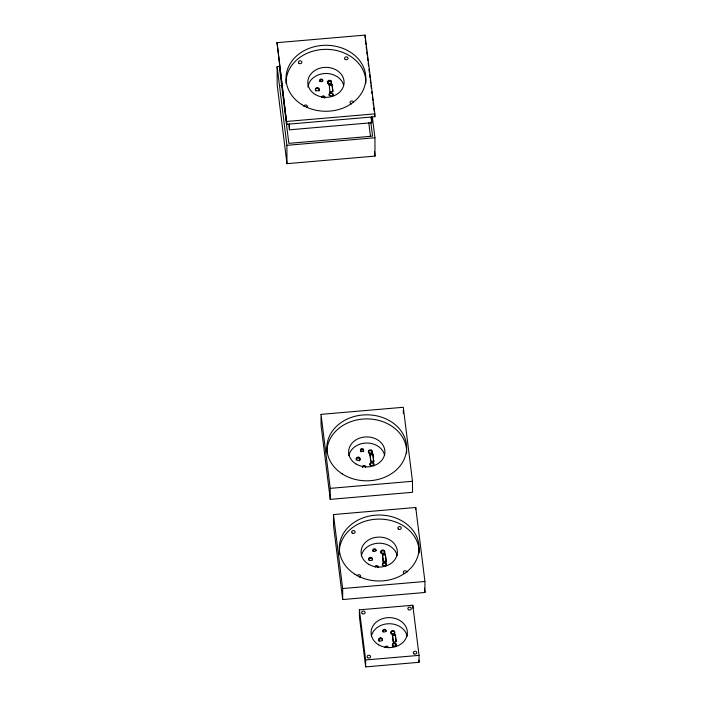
<?xml version="1.0" encoding="UTF-8"?>
<svg xmlns="http://www.w3.org/2000/svg" width="702" height="702" viewBox="0 0 702 702"><rect width="100%" height="100%" fill="white"/><g stroke="black" fill="none" stroke-linecap="round" stroke-linejoin="round"><path stroke-width="1.05" d="M277.036 42.673L365.066 35.1L374.859 113.873L374.868 116.725L286.828 124.298L277.036 42.673L286.828 124.298M372.393 117.252L374.938 137.75L375 156.098L286.969 163.671L277.185 84.907L277.115 66.558L279.291 66.374M280.651 85.6L282.809 85.416M327.193 81.599L331.519 81.221M329.168 84.573L332.055 84.328L332.941 91.488L330.063 91.734L330.063 92.55L329.168 84.573L329.177 85.39L332.055 85.144L332.055 84.328M286.82 121.446L374.859 113.873M288.776 124.377L289.452 129.817L371.709 122.736L371.691 116.629M286.969 163.671L286.907 145.332L374.938 137.75M321.025 414.364L403.29 407.283L412.478 481.282L412.522 492.295L330.256 499.368L321.068 425.377L321.025 414.364L330.221 488.364L330.256 499.368M370.744 461.074L369.98 454.124L372.867 453.878L373.754 461.855L372.867 453.878M369.98 454.94L372.867 454.694M373.754 461.038L370.867 461.284L369.98 454.124M330.221 488.364L412.478 481.282M333.476 514.557L415.733 507.476L424.929 581.475L424.964 592.479L342.699 599.561L333.511 525.561L333.476 514.557L342.664 588.548L342.699 599.561M382.423 554.317L383.318 562.293L382.423 554.317L385.31 554.062L386.205 562.039L385.31 554.062M382.423 555.133L385.31 554.878M383.31 561.477L386.197 561.223M342.664 588.548L424.929 581.475M359.406 609.845L412.802 605.247L419.033 655.37L419.05 662.302L365.654 666.9L359.424 616.777L359.406 609.845L365.628 659.968L365.654 666.9M392.427 634.827L395.314 634.582L396.2 641.742L393.313 641.988L392.427 634.827L393.19 641.786M392.427 635.643L395.314 635.398L395.314 634.582M365.628 659.968L419.033 655.37M365.347 40.102L365.882 44.41M366.146 46.56L366.549 49.789M366.821 51.939L367.216 55.168M367.488 57.318L367.883 60.547M368.155 62.697L368.559 65.927M368.954 69.156L369.357 72.376M369.621 74.535L370.024 77.755M370.296 79.914L370.691 83.134M370.963 85.293L371.358 88.513M371.762 91.743L372.034 93.892M372.429 97.122L372.832 100.351M373.095 102.501L373.499 105.73M373.762 107.88L374.166 111.109M374.57 114.338L374.868 116.725M371.033 117.295L371.709 122.736M370.814 122.183L372.551 136.144L288.847 143.348L279.501 68.164L279.51 70.349M374.464 151.781L375 156.098M368.743 122.525L370.48 136.495M424.42 588.127L424.964 592.479M418.787 660.17L419.05 662.302M332.055 85.144L332.818 91.278M395.314 635.398L396.077 641.531M277.115 66.558L286.907 145.332M415.733 507.476L415.742 509.476M412.802 605.247L412.811 608.213M403.299 410.293L403.308 413.294M380.624 637.925L380.624 638.732A1.957 1.623 -0.2 0 1 382.511 640.505M370.621 557.406L370.63 558.222A1.957 1.623 -0.2 0 1 372.516 559.994M365.066 35.1L365.084 37.952M358.178 457.213L358.178 458.029M289.426 123.701L289.452 129.817M348.885 455.677A18.138 14.996 -0.2 0 1 366.698 443.015A18.138 14.996 -0.2 0 1 384.67 455.484M356.186 459.354A1.957 1.623 -0.2 0 1 358.652 458.02A1.957 1.623 -0.2 0 1 359.933 460.214M359.67 460.573A1.957 1.623 -0.2 0 1 359.31 460.872M368.848 453.29A1.957 1.623 -0.2 0 1 368.971 451.105A1.957 1.623 -0.2 0 1 371.621 451.017A1.957 1.623 -0.2 0 1 371.955 453.185M373.833 464.917A1.957 1.623 -0.2 0 1 373.411 465.689M370.656 465.926A1.957 1.623 -0.2 0 1 370.305 465.619M370.068 465.242A1.957 1.623 -0.2 0 1 371.446 463.092A1.957 1.623 -0.2 0 1 373.841 464.496M362.53 466.611A1.597 1.316 -0.2 0 1 364.496 465.47A1.597 1.316 -0.2 0 1 365.61 467.225M362.662 467.286A1.597 1.316 -0.2 0 1 362.539 466.953M362.636 467.093A1.597 1.316 -0.2 0 1 365.584 467.032M360.512 450.333A1.597 1.316 -0.2 0 1 362.522 449.482A1.597 1.316 -0.2 0 1 363.548 451.14M363.373 451.456A1.597 1.316 -0.2 0 1 363.101 451.719M361.161 451.851A1.597 1.316 -0.2 0 1 360.468 451.017M326.886 452.878A39.9 32.994 -0.2 0 1 366.944 418.901A39.9 32.994 -0.2 0 1 406.633 453.088M371.332 636.381A18.138 14.996 -0.2 0 1 389.145 623.727A18.138 14.996 -0.2 0 1 407.116 636.188M379.01 641.259A1.957 1.623 -0.2 0 1 378.755 640.891M378.632 640.487A1.957 1.623 -0.2 0 1 380.589 638.662M391.023 633.643A1.957 1.623 -0.2 0 1 392.725 631.344A1.957 1.623 -0.2 0 1 394.638 633.52M391.672 634.283A1.957 1.623 -0.2 0 1 391.295 634.003M396.279 645.629A1.957 1.623 -0.2 0 1 396.13 646.033M392.76 646.323A1.957 1.623 -0.2 0 1 393.647 643.857A1.957 1.623 -0.2 0 1 396.297 645.208M384.986 647.656A1.597 1.316 -0.2 0 1 386.53 646.138A1.597 1.316 -0.2 0 1 388.153 647.604M385.284 647.49A1.597 1.316 -0.2 0 1 388.03 647.744M383.055 632.046A1.597 1.316 -0.2 0 1 382.923 631.721M382.888 631.379A1.597 1.316 -0.2 0 1 384.564 630.124A1.597 1.316 -0.2 0 1 386.074 631.51M361.328 555.861A18.138 14.996 -0.2 0 1 379.141 543.208A18.138 14.996 -0.2 0 1 397.113 555.668M368.629 559.968A1.957 1.623 -0.2 0 1 370.586 558.151M381.3 553.483A1.957 1.623 -0.2 0 1 382.467 550.851A1.957 1.623 -0.2 0 1 384.635 553M382.511 565.435A1.957 1.623 -0.2 0 1 384.398 563.232A1.957 1.623 -0.2 0 1 386.126 565.514M385.863 565.873A1.957 1.623 -0.2 0 1 385.486 566.163M357.169 575.824A1.737 1.439 -0.2 0 1 359.889 574.991A1.737 1.439 -0.2 0 1 359.775 577.386M404.773 573.604A1.737 1.439 -0.2 0 1 403.325 571.954A1.737 1.439 -0.2 0 1 405.326 570.761A1.737 1.439 -0.2 0 1 406.765 572.411M374.982 566.795A1.597 1.316 -0.2 0 1 376.948 565.654A1.597 1.316 -0.2 0 1 378.053 567.418M375.28 566.979A1.597 1.316 -0.2 0 1 378.141 567.558M373.06 551.526A1.597 1.316 -0.2 0 1 373.947 549.684A1.597 1.316 -0.2 0 1 376.035 550.649M339.417 554.422A39.9 32.994 -0.2 0 1 378.413 519.103A39.9 32.994 -0.2 0 1 419.094 553.018M307.924 87.092A18.138 14.996 -0.2 0 1 324.71 73.508A18.138 14.996 -0.2 0 1 343.62 84.968M319.12 90.655A1.957 1.623 -0.2 0 1 318.857 91.023M315.751 91.006A1.957 1.623 -0.2 0 1 315.505 90.637M315.373 90.225A1.957 1.623 -0.2 0 1 317.33 88.408A1.957 1.623 -0.2 0 1 319.261 90.251M327.764 83.389A1.957 1.623 -0.2 0 1 329.466 81.081A1.957 1.623 -0.2 0 1 331.388 83.257M331.142 83.635A1.957 1.623 -0.2 0 1 330.8 83.942M328.413 84.029A1.957 1.623 -0.2 0 1 328.045 83.74M329.256 95.691A1.957 1.623 -0.2 0 1 331.142 93.498A1.957 1.623 -0.2 0 1 332.871 95.779M303.869 106.458A1.737 1.439 -0.2 0 1 306.441 105.151A1.737 1.439 -0.2 0 1 306.52 107.643M351.518 103.861A1.737 1.439 -0.2 0 1 350.061 102.343A1.737 1.439 -0.2 0 1 351.763 101A1.737 1.439 -0.2 0 1 353.527 102.29M321.727 97.06A1.597 1.316 -0.2 0 1 323.885 95.972A1.597 1.316 -0.2 0 1 324.596 97.982M322.025 97.236A1.597 1.316 -0.2 0 1 324.894 97.815M319.629 81.125A1.597 1.316 -0.2 0 1 322.78 80.906M286.091 83.599A39.9 32.994 -0.2 0 1 325.816 49.351A39.9 32.994 -0.2 0 1 365.839 83.275M356.283 464.145A18.138 14.996 -0.2 0 0 384.828 453.273A18.138 14.996 -0.2 0 0 359.205 438.276A18.138 14.996 -0.2 0 0 356.283 464.145M370.656 465.11A1.957 1.623 -0.2 0 0 373.824 464.11A1.957 1.623 -0.2 0 0 371.191 462.337A1.957 1.623 -0.2 0 0 370.656 465.11M369.226 452.764A1.957 1.623 -0.2 0 0 372.306 451.579A1.957 1.623 -0.2 0 0 369.533 449.973A1.957 1.623 -0.2 0 0 369.226 452.764M356.914 460.038A1.957 1.623 -0.2 0 0 360.065 458.985A1.957 1.623 -0.2 0 0 357.388 457.265A1.957 1.623 -0.2 0 0 356.914 460.038M361.161 451.035A1.597 1.316 -0.2 0 0 363.618 449.991A1.597 1.316 -0.2 0 0 361.302 448.745A1.597 1.316 -0.2 0 0 361.161 451.035M378.729 644.857A18.138 14.996 -0.2 0 0 407.274 633.985A18.138 14.996 -0.2 0 0 381.651 618.988A18.138 14.996 -0.2 0 0 378.729 644.857M393.102 645.814A1.957 1.623 -0.2 0 0 396.279 644.813A1.957 1.623 -0.2 0 0 393.647 643.041A1.957 1.623 -0.2 0 0 393.102 645.814M391.672 633.467A1.957 1.623 -0.2 0 0 394.752 632.291A1.957 1.623 -0.2 0 0 391.979 630.677A1.957 1.623 -0.2 0 0 391.672 633.467M379.37 640.75A1.957 1.623 -0.2 0 0 382.511 639.689A1.957 1.623 -0.2 0 0 379.835 637.969A1.957 1.623 -0.2 0 0 379.37 640.75M367.664 657.721A1.737 1.439 -0.2 0 0 370.559 657.011A1.737 1.439 -0.2 0 0 368.375 655.291A1.737 1.439 -0.2 0 0 367.664 657.721M413.952 653.816A1.737 1.439 -0.2 0 0 416.769 652.93A1.737 1.439 -0.2 0 0 414.426 651.351A1.737 1.439 -0.2 0 0 413.952 653.816M362.32 613.662A1.737 1.439 -0.2 0 0 365.11 612.706A1.737 1.439 -0.2 0 0 362.715 611.188A1.737 1.439 -0.2 0 0 362.32 613.662M408.467 609.661A1.737 1.439 -0.2 0 0 411.284 608.766A1.737 1.439 -0.2 0 0 408.941 607.195A1.737 1.439 -0.2 0 0 408.467 609.661M383.608 631.739A1.597 1.316 -0.2 0 0 386.074 630.694A1.597 1.316 -0.2 0 0 383.748 629.457A1.597 1.316 -0.2 0 0 383.608 631.739M342.322 473.938A39.9 32.994 -0.2 0 0 406.282 452.237A39.9 32.994 -0.2 0 0 351.649 417.295A39.9 32.994 -0.2 0 0 342.322 473.938M368.725 564.338A18.138 14.996 -0.2 0 0 397.271 553.466A18.138 14.996 -0.2 0 0 371.648 538.469A18.138 14.996 -0.2 0 0 368.725 564.338M383.099 565.294A1.957 1.623 -0.2 0 0 386.275 564.294A1.957 1.623 -0.2 0 0 383.643 562.53A1.957 1.623 -0.2 0 0 383.099 565.294M381.669 552.957A1.957 1.623 -0.2 0 0 384.749 551.772A1.957 1.623 -0.2 0 0 381.976 550.157A1.957 1.623 -0.2 0 0 381.669 552.957M369.366 560.231A1.957 1.623 -0.2 0 0 372.508 559.178A1.957 1.623 -0.2 0 0 369.831 557.449A1.957 1.623 -0.2 0 0 369.366 560.231M352.316 533.143A1.737 1.439 -0.2 0 0 355.107 532.186A1.737 1.439 -0.2 0 0 352.72 530.668A1.737 1.439 -0.2 0 0 352.316 533.143M398.464 529.141A1.737 1.439 -0.2 0 0 401.281 528.246A1.737 1.439 -0.2 0 0 398.938 526.676A1.737 1.439 -0.2 0 0 398.464 529.141M373.604 551.219A1.597 1.316 -0.2 0 0 376.07 550.175A1.597 1.316 -0.2 0 0 373.745 548.938A1.597 1.316 -0.2 0 0 373.604 551.219M355.028 574.289A39.9 32.994 -0.2 0 0 418.769 552.158A39.9 32.994 -0.2 0 0 363.803 517.593A39.9 32.994 -0.2 0 0 355.028 574.289M315.47 94.594A18.138 14.996 -0.2 0 0 344.015 83.722A18.138 14.996 -0.2 0 0 318.392 68.726A18.138 14.996 -0.2 0 0 315.47 94.594M329.852 95.56A1.957 1.623 -0.2 0 0 333.02 94.559A1.957 1.623 -0.2 0 0 330.388 92.787A1.957 1.623 -0.2 0 0 329.852 95.56M328.413 83.213A1.957 1.623 -0.2 0 0 331.493 82.029A1.957 1.623 -0.2 0 0 328.72 80.423A1.957 1.623 -0.2 0 0 328.413 83.213M316.111 90.488A1.957 1.623 -0.2 0 0 319.252 89.435A1.957 1.623 -0.2 0 0 316.584 87.715A1.957 1.623 -0.2 0 0 316.111 90.488M299.061 63.399A1.737 1.439 -0.2 0 0 301.851 62.443A1.737 1.439 -0.2 0 0 299.464 60.925A1.737 1.439 -0.2 0 0 299.061 63.399M345.208 59.398A1.737 1.439 -0.2 0 0 348.025 58.512A1.737 1.439 -0.2 0 0 345.691 56.941A1.737 1.439 -0.2 0 0 345.208 59.398M320.349 81.485A1.597 1.316 -0.2 0 0 322.815 80.44A1.597 1.316 -0.2 0 0 320.489 79.194A1.597 1.316 -0.2 0 0 320.349 81.485M301.772 104.554A39.9 32.994 -0.2 0 0 365.523 82.424A39.9 32.994 -0.2 0 0 310.547 47.85A39.9 32.994 -0.2 0 0 301.772 104.554"/></g></svg>
